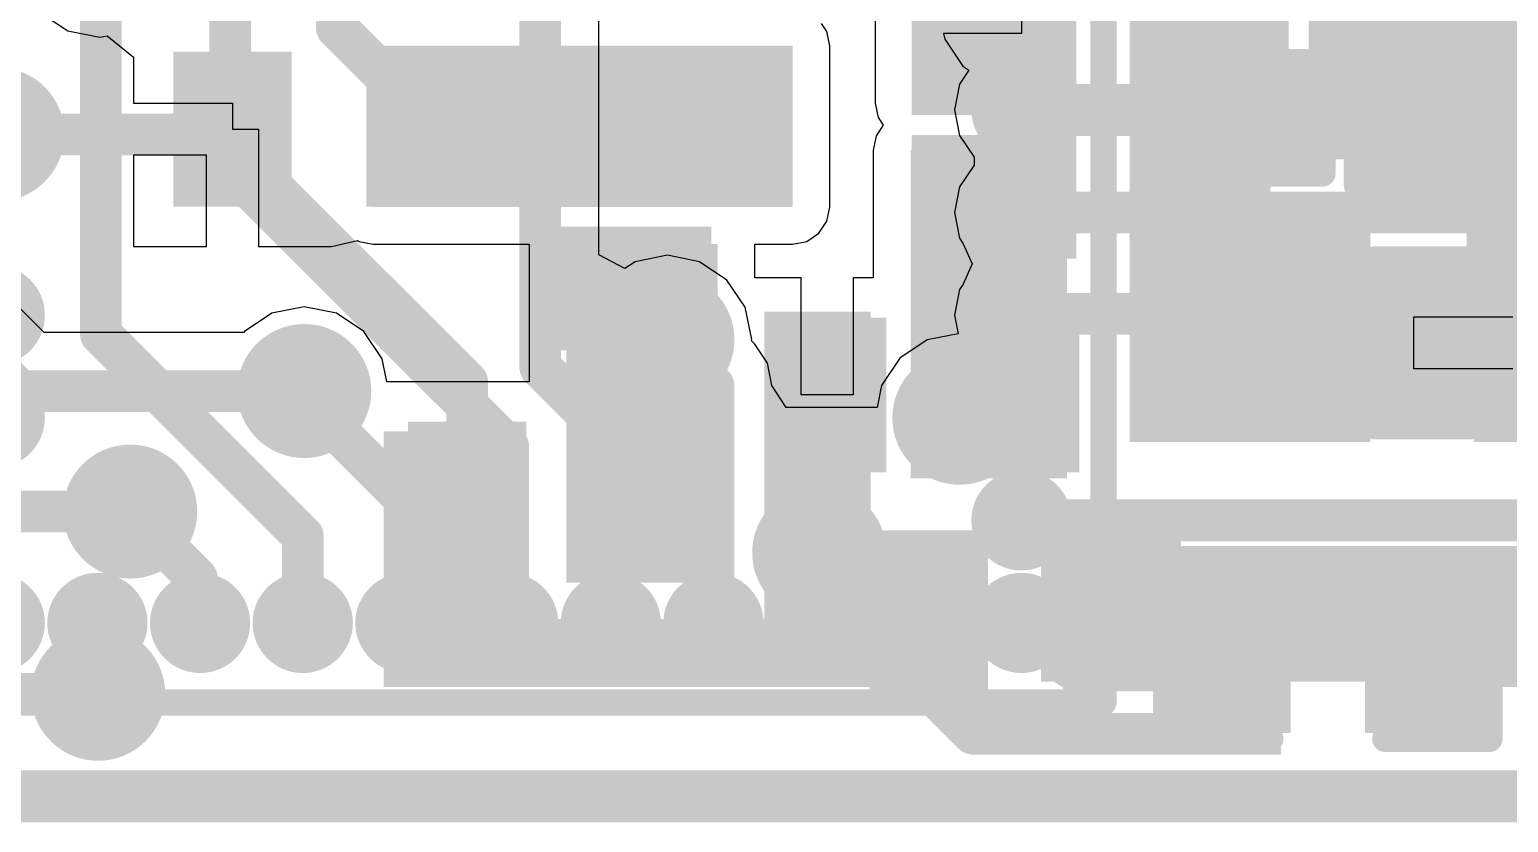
# Model space of a CAD drawing. Header units: millimetres. Extents: x -0.31 to 1.46, y -0.34 to 2.98.
# Drawn here: x 0.5537 to 0.8373, y -0.3396 to -0.1875 of the extents above; entities that cross this region are included whole.
import ezdxf

# ---------------------------------------------------------------- set-up
doc = ezdxf.new("R2010")
doc.units = ezdxf.units.MM
doc.header["$MEASUREMENT"] = 0
for name, color, linetype in [('BottomLayer', 5, 'Continuous'), ('BottomPaste', 16, 'Continuous'), ('BottomSolder', 6, 'Continuous'), ('Mechanical2', 216, 'Continuous'), ('TopLayer', 1, 'Continuous'), ('TopOverlay', 2, 'Continuous'), ('TopPaste', 8, 'Continuous'), ('TopSolder', 216, 'Continuous'), ('ViaHoleLayer', 16, 'Continuous')]:
    doc.layers.add(name, color=color, linetype=linetype)

# ---------------------------------------------------------------- blocks, each defined once
blk = doc.blocks.new('_____2____40_16')
at = {"layer": 'TopLayer'}
h = blk.add_hatch(color=1, dxfattribs=at)
edge = h.paths.add_edge_path()
edge.add_arc((0.10827, 0.03937), 0.00561, 0, 360)
h = blk.add_hatch(color=1, dxfattribs=at)
edge = h.paths.add_edge_path()
edge.add_arc((0.10827, 0.01969), 0.00561, 0, 360)
h = blk.add_hatch(color=1, dxfattribs=at)
edge = h.paths.add_edge_path()
edge.add_arc((0.10827, 0), 0.00561, 0, 360)
h = blk.add_hatch(color=1, dxfattribs=at)
edge = h.paths.add_edge_path()
edge.add_arc((0.10827, -0.01969), 0.00561, 0, 360)
h = blk.add_hatch(color=1, dxfattribs=at)
edge = h.paths.add_edge_path()
edge.add_arc((0.10827, -0.03937), 0.00561, 0, 360)
h = blk.add_hatch(color=1, dxfattribs=at)
edge = h.paths.add_edge_path()
edge.add_arc((0.10827, -0.05906), 0.00561, 0, 360)
h = blk.add_hatch(color=1, dxfattribs=at)
edge = h.paths.add_edge_path()
edge.add_arc((-0.0689, -0.07874), 0.00561, 0, 360)
h = blk.add_hatch(color=1, dxfattribs=at)
edge = h.paths.add_edge_path()
edge.add_arc((-0.04921, -0.07874), 0.00561, 0, 360)
h = blk.add_hatch(color=1, dxfattribs=at)
edge = h.paths.add_edge_path()
edge.add_arc((-0.02953, -0.07874), 0.00561, 0, 360)
h = blk.add_hatch(color=1, dxfattribs=at)
edge = h.paths.add_edge_path()
edge.add_arc((-0.00984, -0.07874), 0.00561, 0, 360)
h = blk.add_hatch(color=1, dxfattribs=at)
edge = h.paths.add_edge_path()
edge.add_arc((0.00984, -0.07874), 0.00561, 0, 360)
h = blk.add_hatch(color=1, dxfattribs=at)
edge = h.paths.add_edge_path()
edge.add_arc((0.02953, -0.07874), 0.00561, 0, 360)
h = blk.add_hatch(color=1, dxfattribs=at)
edge = h.paths.add_edge_path()
edge.add_arc((0.04921, -0.07874), 0.00561, 0, 360)
h = blk.add_hatch(color=1, dxfattribs=at)
edge = h.paths.add_edge_path()
edge.add_arc((0.0689, -0.07874), 0.00561, 0, 360)
h = blk.add_hatch(color=1, dxfattribs=at)
edge = h.paths.add_edge_path()
edge.add_arc((0.08858, -0.07874), 0.00561, 0, 360)
h = blk.add_hatch(color=1, dxfattribs=at)
edge = h.paths.add_edge_path()
edge.add_arc((0.10827, -0.07874), 0.00561, 0, 360)
at = {"layer": 'TopPaste'}
h = blk.add_hatch(color=8, dxfattribs=at)
edge = h.paths.add_edge_path()
edge.add_arc((0.10827, 0.03937), 0.00561, 0, 360)
h = blk.add_hatch(color=8, dxfattribs=at)
edge = h.paths.add_edge_path()
edge.add_arc((0.10827, 0.01969), 0.00561, 0, 360)
h = blk.add_hatch(color=8, dxfattribs=at)
edge = h.paths.add_edge_path()
edge.add_arc((0.10827, 0), 0.00561, 0, 360)
h = blk.add_hatch(color=8, dxfattribs=at)
edge = h.paths.add_edge_path()
edge.add_arc((0.10827, -0.01969), 0.00561, 0, 360)
h = blk.add_hatch(color=8, dxfattribs=at)
edge = h.paths.add_edge_path()
edge.add_arc((0.10827, -0.03937), 0.00561, 0, 360)
h = blk.add_hatch(color=8, dxfattribs=at)
edge = h.paths.add_edge_path()
edge.add_arc((0.10827, -0.05906), 0.00561, 0, 360)
h = blk.add_hatch(color=8, dxfattribs=at)
edge = h.paths.add_edge_path()
edge.add_arc((-0.0689, -0.07874), 0.00561, 0, 360)
h = blk.add_hatch(color=8, dxfattribs=at)
edge = h.paths.add_edge_path()
edge.add_arc((-0.04921, -0.07874), 0.00561, 0, 360)
h = blk.add_hatch(color=8, dxfattribs=at)
edge = h.paths.add_edge_path()
edge.add_arc((-0.02953, -0.07874), 0.00561, 0, 360)
h = blk.add_hatch(color=8, dxfattribs=at)
edge = h.paths.add_edge_path()
edge.add_arc((-0.00984, -0.07874), 0.00561, 0, 360)
h = blk.add_hatch(color=8, dxfattribs=at)
edge = h.paths.add_edge_path()
edge.add_arc((0.00984, -0.07874), 0.00561, 0, 360)
h = blk.add_hatch(color=8, dxfattribs=at)
edge = h.paths.add_edge_path()
edge.add_arc((0.02953, -0.07874), 0.00561, 0, 360)
h = blk.add_hatch(color=8, dxfattribs=at)
edge = h.paths.add_edge_path()
edge.add_arc((0.04921, -0.07874), 0.00561, 0, 360)
h = blk.add_hatch(color=8, dxfattribs=at)
edge = h.paths.add_edge_path()
edge.add_arc((0.0689, -0.07874), 0.00561, 0, 360)
h = blk.add_hatch(color=8, dxfattribs=at)
edge = h.paths.add_edge_path()
edge.add_arc((0.08858, -0.07874), 0.00561, 0, 360)
h = blk.add_hatch(color=8, dxfattribs=at)
edge = h.paths.add_edge_path()
edge.add_arc((0.10827, -0.07874), 0.00561, 0, 360)
at = {"layer": 'TopSolder'}
h = blk.add_hatch(color=216, dxfattribs=at)
edge = h.paths.add_edge_path()
edge.add_arc((0.10827, 0.03937), 0.00961, 0, 360)
h = blk.add_hatch(color=216, dxfattribs=at)
edge = h.paths.add_edge_path()
edge.add_arc((0.10827, 0.01969), 0.00961, 0, 360)
h = blk.add_hatch(color=216, dxfattribs=at)
edge = h.paths.add_edge_path()
edge.add_arc((0.10827, 0), 0.00961, 0, 360)
h = blk.add_hatch(color=216, dxfattribs=at)
edge = h.paths.add_edge_path()
edge.add_arc((-0.08858, -0.01969), 0.00961, 0, 360)
h = blk.add_hatch(color=216, dxfattribs=at)
edge = h.paths.add_edge_path()
edge.add_arc((0.10827, -0.01969), 0.00961, 0, 360)
h = blk.add_hatch(color=216, dxfattribs=at)
edge = h.paths.add_edge_path()
edge.add_arc((-0.08858, -0.03937), 0.00961, 0, 360)
h = blk.add_hatch(color=216, dxfattribs=at)
edge = h.paths.add_edge_path()
edge.add_arc((0.10827, -0.03937), 0.00961, 0, 360)
h = blk.add_hatch(color=216, dxfattribs=at)
edge = h.paths.add_edge_path()
edge.add_arc((0.10827, -0.05906), 0.00961, 0, 360)
h = blk.add_hatch(color=216, dxfattribs=at)
edge = h.paths.add_edge_path()
edge.add_arc((-0.08858, -0.07874), 0.00961, 0, 360)
h = blk.add_hatch(color=216, dxfattribs=at)
edge = h.paths.add_edge_path()
edge.add_arc((-0.0689, -0.07874), 0.00961, 0, 360)
h = blk.add_hatch(color=216, dxfattribs=at)
edge = h.paths.add_edge_path()
edge.add_arc((-0.04921, -0.07874), 0.00961, 0, 360)
h = blk.add_hatch(color=216, dxfattribs=at)
edge = h.paths.add_edge_path()
edge.add_arc((-0.02953, -0.07874), 0.00961, 0, 360)
h = blk.add_hatch(color=216, dxfattribs=at)
edge = h.paths.add_edge_path()
edge.add_arc((-0.00984, -0.07874), 0.00961, 0, 360)
h = blk.add_hatch(color=216, dxfattribs=at)
edge = h.paths.add_edge_path()
edge.add_arc((0.00984, -0.07874), 0.00961, 0, 360)
h = blk.add_hatch(color=216, dxfattribs=at)
edge = h.paths.add_edge_path()
edge.add_arc((0.02953, -0.07874), 0.00961, 0, 360)
h = blk.add_hatch(color=216, dxfattribs=at)
edge = h.paths.add_edge_path()
edge.add_arc((0.04921, -0.07874), 0.00961, 0, 360)
h = blk.add_hatch(color=216, dxfattribs=at)
edge = h.paths.add_edge_path()
edge.add_arc((0.0689, -0.07874), 0.00961, 0, 360)
h = blk.add_hatch(color=216, dxfattribs=at)
edge = h.paths.add_edge_path()
edge.add_arc((0.08858, -0.07874), 0.00961, 0, 360)
h = blk.add_hatch(color=216, dxfattribs=at)
edge = h.paths.add_edge_path()
edge.add_arc((0.10827, -0.07874), 0.00961, 0, 360)
at = {"layer": 'TopOverlay', "const_width": 0.005}
for points in [[(0.124, -0.094), (0.124, 0.107)], [(-0.136, -0.094), (0.124, -0.094)]]:
    blk.add_lwpolyline(points, dxfattribs=at)
at = {"layer": 'TopOverlay', "const_width": 0.0025}
blk.add_lwpolyline([(0.12275, -0.094, 1), (0.12525, -0.094, 1)], format="xyb", close=True, dxfattribs=at)
blk.add_lwpolyline([(0.12275, -0.094, 1), (0.12525, -0.094, 1)], format="xyb", close=True, dxfattribs=at)
blk = doc.blocks.new('IND_0402_B_26')
at = {"layer": 'BottomLayer'}
for points in [[(-0.02165, 0.01181), (-0.00591, 0.01181), (-0.00591, -0.01181), (-0.02165, -0.01181)], [(0.00591, 0.01181), (0.02165, 0.01181), (0.02165, -0.01181), (0.00591, -0.01181)]]:
    blk.add_hatch(color=5, dxfattribs=at).paths.add_polyline_path(points)
at = {"layer": 'BottomPaste'}
for points in [[(-0.02165, 0.01181), (-0.00591, 0.01181), (-0.00591, -0.01181), (-0.02165, -0.01181)], [(0.00591, 0.01181), (0.02165, 0.01181), (0.02165, -0.01181), (0.00591, -0.01181)]]:
    blk.add_hatch(color=16, dxfattribs=at).paths.add_polyline_path(points)
at = {"layer": 'BottomSolder'}
for points in [[(-0.02565, 0.01581), (-0.00191, 0.01581), (-0.00191, -0.01581), (-0.02565, -0.01581)], [(0.00191, 0.01581), (0.02565, 0.01581), (0.02565, -0.01581), (0.00191, -0.01581)]]:
    blk.add_hatch(color=6, dxfattribs=at).paths.add_polyline_path(points)
blk = doc.blocks.new('IND_0402_B_29')
at = {"layer": 'BottomLayer'}
for points in [[(-0.02165, 0.01181), (-0.00591, 0.01181), (-0.00591, -0.01181), (-0.02165, -0.01181)], [(0.00591, 0.01181), (0.02165, 0.01181), (0.02165, -0.01181), (0.00591, -0.01181)]]:
    blk.add_hatch(color=5, dxfattribs=at).paths.add_polyline_path(points)
at = {"layer": 'BottomPaste'}
for points in [[(-0.02165, 0.01181), (-0.00591, 0.01181), (-0.00591, -0.01181), (-0.02165, -0.01181)], [(0.00591, 0.01181), (0.02165, 0.01181), (0.02165, -0.01181), (0.00591, -0.01181)]]:
    blk.add_hatch(color=16, dxfattribs=at).paths.add_polyline_path(points)
at = {"layer": 'BottomSolder'}
for points in [[(-0.02565, 0.01581), (-0.00191, 0.01581), (-0.00191, -0.01581), (-0.02565, -0.01581)], [(0.00191, 0.01581), (0.02565, 0.01581), (0.02565, -0.01581), (0.00191, -0.01581)]]:
    blk.add_hatch(color=6, dxfattribs=at).paths.add_polyline_path(points)
blk = doc.blocks.new('IND_0402_B_30')
at = {"layer": 'BottomLayer'}
for points in [[(-0.02165, 0.01181), (-0.00591, 0.01181), (-0.00591, -0.01181), (-0.02165, -0.01181)], [(0.00591, 0.01181), (0.02165, 0.01181), (0.02165, -0.01181), (0.00591, -0.01181)]]:
    blk.add_hatch(color=5, dxfattribs=at).paths.add_polyline_path(points)
at = {"layer": 'BottomPaste'}
for points in [[(-0.02165, 0.01181), (-0.00591, 0.01181), (-0.00591, -0.01181), (-0.02165, -0.01181)], [(0.00591, 0.01181), (0.02165, 0.01181), (0.02165, -0.01181), (0.00591, -0.01181)]]:
    blk.add_hatch(color=16, dxfattribs=at).paths.add_polyline_path(points)
at = {"layer": 'BottomSolder'}
for points in [[(-0.02565, 0.01581), (-0.00191, 0.01581), (-0.00191, -0.01581), (-0.02565, -0.01581)], [(0.00191, 0.01581), (0.02565, 0.01581), (0.02565, -0.01581), (0.00191, -0.01581)]]:
    blk.add_hatch(color=6, dxfattribs=at).paths.add_polyline_path(points)
blk = doc.blocks.new('IND_0402_31')
at = {"layer": 'TopLayer'}
for points in [[(-0.02165, 0.01181), (-0.00591, 0.01181), (-0.00591, -0.01181), (-0.02165, -0.01181)], [(0.00591, 0.01181), (0.02165, 0.01181), (0.02165, -0.01181), (0.00591, -0.01181)]]:
    blk.add_hatch(color=1, dxfattribs=at).paths.add_polyline_path(points)
at = {"layer": 'TopPaste'}
for points in [[(-0.02165, 0.01181), (-0.00591, 0.01181), (-0.00591, -0.01181), (-0.02165, -0.01181)], [(0.00591, 0.01181), (0.02165, 0.01181), (0.02165, -0.01181), (0.00591, -0.01181)]]:
    blk.add_hatch(color=8, dxfattribs=at).paths.add_polyline_path(points)
at = {"layer": 'TopSolder'}
for points in [[(-0.02565, 0.01581), (-0.00191, 0.01581), (-0.00191, -0.01581), (-0.02565, -0.01581)], [(0.00191, 0.01581), (0.02565, 0.01581), (0.02565, -0.01581), (0.00191, -0.01581)]]:
    blk.add_hatch(color=216, dxfattribs=at).paths.add_polyline_path(points)
at = {"layer": 'TopOverlay', "const_width": 0.00787}
for points in [[(-0.028, 0.018), (-0.028, -0.018)], [(-0.028, 0.018), (-0.012, 0.018)], [(-0.012, 0.018), (0.028, 0.018)], [(0.028, 0.018), (0.028, -0.018)], [(-0.028, -0.018), (-0.012, -0.018)], [(-0.012, -0.018), (0.028, -0.018)]]:
    blk.add_lwpolyline(points, dxfattribs=at)
at = {"layer": 'TopOverlay', "const_width": 0.00394}
for points in [[(-0.02997, 0.018, 1), (-0.02603, 0.018, 1)], [(-0.02997, 0.018, 1), (-0.02603, 0.018, 1)], [(-0.01397, 0.018, 1), (-0.01003, 0.018, 1)], [(-0.01397, 0.018, 1), (-0.01003, 0.018, 1)], [(0.02603, 0.018, 1), (0.02997, 0.018, 1)], [(0.02603, 0.018, 1), (0.02997, 0.018, 1)], [(-0.02997, -0.018, 1), (-0.02603, -0.018, 1)], [(-0.02997, -0.018, 1), (-0.02603, -0.018, 1)], [(-0.01397, -0.018, 1), (-0.01003, -0.018, 1)], [(-0.01397, -0.018, 1), (-0.01003, -0.018, 1)], [(0.02603, -0.018, 1), (0.02997, -0.018, 1)], [(0.02603, -0.018, 1), (0.02997, -0.018, 1)]]:
    blk.add_lwpolyline(points, format="xyb", close=True, dxfattribs=at)
blk = doc.blocks.new('C___0402_B_42')
at = {"layer": 'BottomLayer'}
for points in [[(-0.0095, 0.0125), (-0.0095, -0.0125), (-0.0275, -0.0125), (-0.0275, 0.0125)], [(0.0275, 0.0125), (0.0275, -0.0125), (0.0095, -0.0125), (0.0095, 0.0125)]]:
    blk.add_hatch(color=5, dxfattribs=at).paths.add_polyline_path(points)
at = {"layer": 'BottomPaste'}
for points in [[(-0.0095, 0.0125), (-0.0095, -0.0125), (-0.0275, -0.0125), (-0.0275, 0.0125)], [(0.0275, 0.0125), (0.0275, -0.0125), (0.0095, -0.0125), (0.0095, 0.0125)]]:
    blk.add_hatch(color=16, dxfattribs=at).paths.add_polyline_path(points)
at = {"layer": 'BottomSolder'}
for points in [[(-0.00714, 0.01486), (-0.00714, -0.01486), (-0.02986, -0.01486), (-0.02986, 0.01486)], [(0.02986, 0.01486), (0.02986, -0.01486), (0.00714, -0.01486), (0.00714, 0.01486)]]:
    blk.add_hatch(color=6, dxfattribs=at).paths.add_polyline_path(points)
blk = doc.blocks.new('C___0402_B_43')
at = {"layer": 'BottomLayer'}
for points in [[(-0.0095, 0.0125), (-0.0095, -0.0125), (-0.0275, -0.0125), (-0.0275, 0.0125)], [(0.0275, 0.0125), (0.0275, -0.0125), (0.0095, -0.0125), (0.0095, 0.0125)]]:
    blk.add_hatch(color=5, dxfattribs=at).paths.add_polyline_path(points)
at = {"layer": 'BottomPaste'}
for points in [[(-0.0095, 0.0125), (-0.0095, -0.0125), (-0.0275, -0.0125), (-0.0275, 0.0125)], [(0.0275, 0.0125), (0.0275, -0.0125), (0.0095, -0.0125), (0.0095, 0.0125)]]:
    blk.add_hatch(color=16, dxfattribs=at).paths.add_polyline_path(points)
at = {"layer": 'BottomSolder'}
for points in [[(-0.00714, 0.01486), (-0.00714, -0.01486), (-0.02986, -0.01486), (-0.02986, 0.01486)], [(0.02986, 0.01486), (0.02986, -0.01486), (0.00714, -0.01486), (0.00714, 0.01486)]]:
    blk.add_hatch(color=6, dxfattribs=at).paths.add_polyline_path(points)
blk = doc.blocks.new('C___0402_B_48')
at = {"layer": 'BottomLayer'}
for points in [[(-0.0095, 0.0125), (-0.0095, -0.0125), (-0.0275, -0.0125), (-0.0275, 0.0125)], [(0.0275, 0.0125), (0.0275, -0.0125), (0.0095, -0.0125), (0.0095, 0.0125)]]:
    blk.add_hatch(color=5, dxfattribs=at).paths.add_polyline_path(points)
at = {"layer": 'BottomPaste'}
for points in [[(-0.0095, 0.0125), (-0.0095, -0.0125), (-0.0275, -0.0125), (-0.0275, 0.0125)], [(0.0275, 0.0125), (0.0275, -0.0125), (0.0095, -0.0125), (0.0095, 0.0125)]]:
    blk.add_hatch(color=16, dxfattribs=at).paths.add_polyline_path(points)
at = {"layer": 'BottomSolder'}
for points in [[(-0.00714, 0.01486), (-0.00714, -0.01486), (-0.02986, -0.01486), (-0.02986, 0.01486)], [(0.02986, 0.01486), (0.02986, -0.01486), (0.00714, -0.01486), (0.00714, 0.01486)]]:
    blk.add_hatch(color=6, dxfattribs=at).paths.add_polyline_path(points)
blk = doc.blocks.new('C___0402_B_53')
at = {"layer": 'BottomLayer'}
for points in [[(-0.0095, 0.0125), (-0.0095, -0.0125), (-0.0275, -0.0125), (-0.0275, 0.0125)], [(0.0275, 0.0125), (0.0275, -0.0125), (0.0095, -0.0125), (0.0095, 0.0125)]]:
    blk.add_hatch(color=5, dxfattribs=at).paths.add_polyline_path(points)
at = {"layer": 'BottomPaste'}
for points in [[(-0.0095, 0.0125), (-0.0095, -0.0125), (-0.0275, -0.0125), (-0.0275, 0.0125)], [(0.0275, 0.0125), (0.0275, -0.0125), (0.0095, -0.0125), (0.0095, 0.0125)]]:
    blk.add_hatch(color=16, dxfattribs=at).paths.add_polyline_path(points)
at = {"layer": 'BottomSolder'}
for points in [[(-0.00714, 0.01486), (-0.00714, -0.01486), (-0.02986, -0.01486), (-0.02986, 0.01486)], [(0.02986, 0.01486), (0.02986, -0.01486), (0.00714, -0.01486), (0.00714, 0.01486)]]:
    blk.add_hatch(color=6, dxfattribs=at).paths.add_polyline_path(points)
blk = doc.blocks.new('C___0603_B_56')
at = {"layer": 'BottomLayer'}
for points in [[(-0.045, -0.0175), (-0.045, 0.0175), (-0.015, 0.0175), (-0.015, -0.0175)], [(0.015, -0.0175), (0.015, 0.0175), (0.045, 0.0175), (0.045, -0.0175)]]:
    blk.add_hatch(color=5, dxfattribs=at).paths.add_polyline_path(points)
at = {"layer": 'BottomPaste'}
for points in [[(-0.045, -0.0175), (-0.045, 0.0175), (-0.015, 0.0175), (-0.015, -0.0175)], [(0.015, -0.0175), (0.015, 0.0175), (0.045, 0.0175), (0.045, -0.0175)]]:
    blk.add_hatch(color=16, dxfattribs=at).paths.add_polyline_path(points)
at = {"layer": 'BottomSolder'}
for points in [[(-0.04736, -0.01986), (-0.04736, 0.01986), (-0.01264, 0.01986), (-0.01264, -0.01986)], [(0.01264, -0.01986), (0.01264, 0.01986), (0.04736, 0.01986), (0.04736, -0.01986)]]:
    blk.add_hatch(color=6, dxfattribs=at).paths.add_polyline_path(points)
blk = doc.blocks.new('C___0402_57')
at = {"layer": 'TopLayer'}
for points in [[(-0.0275, -0.0125), (-0.0275, 0.0125), (-0.0095, 0.0125), (-0.0095, -0.0125)], [(0.0095, -0.0125), (0.0095, 0.0125), (0.0275, 0.0125), (0.0275, -0.0125)]]:
    blk.add_hatch(color=1, dxfattribs=at).paths.add_polyline_path(points)
at = {"layer": 'TopPaste'}
for points in [[(-0.0275, -0.0125), (-0.0275, 0.0125), (-0.0095, 0.0125), (-0.0095, -0.0125)], [(0.0095, -0.0125), (0.0095, 0.0125), (0.0275, 0.0125), (0.0275, -0.0125)]]:
    blk.add_hatch(color=8, dxfattribs=at).paths.add_polyline_path(points)
at = {"layer": 'TopSolder'}
for points in [[(-0.02986, -0.01486), (-0.02986, 0.01486), (-0.00714, 0.01486), (-0.00714, -0.01486)], [(0.00714, -0.01486), (0.00714, 0.01486), (0.02986, 0.01486), (0.02986, -0.01486)]]:
    blk.add_hatch(color=216, dxfattribs=at).paths.add_polyline_path(points)
at = {"layer": 'TopOverlay', "const_width": 0.005}
for points in [[(-0.011, 0.016), (-0.031, 0.016)], [(-0.031, 0.016), (-0.031, -0.016)], [(0.031, 0.016), (0.011, 0.016)], [(0.031, 0.016), (0.031, -0.016)], [(-0.011, -0.016), (-0.031, -0.016)], [(0.031, -0.016), (0.011, -0.016)]]:
    blk.add_lwpolyline(points, dxfattribs=at)
at = {"layer": 'TopOverlay', "const_width": 0.0025}
for points in [[(-0.03225, 0.016, 1), (-0.02975, 0.016, 1)], [(-0.03225, 0.016, 1), (-0.02975, 0.016, 1)], [(-0.01225, 0.016, 1), (-0.00975, 0.016, 1)], [(0.00975, 0.016, 1), (0.01225, 0.016, 1)], [(0.02975, 0.016, 1), (0.03225, 0.016, 1)], [(0.02975, 0.016, 1), (0.03225, 0.016, 1)], [(-0.03225, -0.016, 1), (-0.02975, -0.016, 1)], [(-0.03225, -0.016, 1), (-0.02975, -0.016, 1)], [(-0.01225, -0.016, 1), (-0.00975, -0.016, 1)], [(0.00975, -0.016, 1), (0.01225, -0.016, 1)], [(0.02975, -0.016, 1), (0.03225, -0.016, 1)], [(0.02975, -0.016, 1), (0.03225, -0.016, 1)]]:
    blk.add_lwpolyline(points, format="xyb", close=True, dxfattribs=at)
blk = doc.blocks.new('C___0402_58')
at = {"layer": 'TopLayer'}
for points in [[(-0.0275, -0.0125), (-0.0275, 0.0125), (-0.0095, 0.0125), (-0.0095, -0.0125)], [(0.0095, -0.0125), (0.0095, 0.0125), (0.0275, 0.0125), (0.0275, -0.0125)]]:
    blk.add_hatch(color=1, dxfattribs=at).paths.add_polyline_path(points)
at = {"layer": 'TopPaste'}
for points in [[(-0.0275, -0.0125), (-0.0275, 0.0125), (-0.0095, 0.0125), (-0.0095, -0.0125)], [(0.0095, -0.0125), (0.0095, 0.0125), (0.0275, 0.0125), (0.0275, -0.0125)]]:
    blk.add_hatch(color=8, dxfattribs=at).paths.add_polyline_path(points)
at = {"layer": 'TopSolder'}
for points in [[(-0.02986, -0.01486), (-0.02986, 0.01486), (-0.00714, 0.01486), (-0.00714, -0.01486)], [(0.00714, -0.01486), (0.00714, 0.01486), (0.02986, 0.01486), (0.02986, -0.01486)]]:
    blk.add_hatch(color=216, dxfattribs=at).paths.add_polyline_path(points)
at = {"layer": 'TopOverlay', "const_width": 0.005}
for points in [[(-0.031, 0.016), (-0.011, 0.016)], [(-0.031, -0.016), (-0.031, 0.016)], [(0.011, 0.016), (0.031, 0.016)], [(0.031, -0.016), (0.031, 0.016)], [(-0.031, -0.016), (-0.011, -0.016)], [(0.011, -0.016), (0.031, -0.016)]]:
    blk.add_lwpolyline(points, dxfattribs=at)
at = {"layer": 'TopOverlay', "const_width": 0.0025}
for points in [[(-0.03225, 0.016, 1), (-0.02975, 0.016, 1)], [(-0.03225, 0.016, 1), (-0.02975, 0.016, 1)], [(-0.01225, 0.016, 1), (-0.00975, 0.016, 1)], [(0.00975, 0.016, 1), (0.01225, 0.016, 1)], [(0.02975, 0.016, 1), (0.03225, 0.016, 1)], [(0.02975, 0.016, 1), (0.03225, 0.016, 1)], [(-0.03225, -0.016, 1), (-0.02975, -0.016, 1)], [(-0.03225, -0.016, 1), (-0.02975, -0.016, 1)], [(-0.01225, -0.016, 1), (-0.00975, -0.016, 1)], [(0.00975, -0.016, 1), (0.01225, -0.016, 1)], [(0.02975, -0.016, 1), (0.03225, -0.016, 1)], [(0.02975, -0.016, 1), (0.03225, -0.016, 1)]]:
    blk.add_lwpolyline(points, format="xyb", close=True, dxfattribs=at)
blk = doc.blocks.new('C___0402_59')
at = {"layer": 'TopLayer'}
for points in [[(-0.0275, -0.0125), (-0.0275, 0.0125), (-0.0095, 0.0125), (-0.0095, -0.0125)], [(0.0095, -0.0125), (0.0095, 0.0125), (0.0275, 0.0125), (0.0275, -0.0125)]]:
    blk.add_hatch(color=1, dxfattribs=at).paths.add_polyline_path(points)
at = {"layer": 'TopPaste'}
for points in [[(-0.0275, -0.0125), (-0.0275, 0.0125), (-0.0095, 0.0125), (-0.0095, -0.0125)], [(0.0095, -0.0125), (0.0095, 0.0125), (0.0275, 0.0125), (0.0275, -0.0125)]]:
    blk.add_hatch(color=8, dxfattribs=at).paths.add_polyline_path(points)
at = {"layer": 'TopSolder'}
for points in [[(-0.02986, -0.01486), (-0.02986, 0.01486), (-0.00714, 0.01486), (-0.00714, -0.01486)], [(0.00714, -0.01486), (0.00714, 0.01486), (0.02986, 0.01486), (0.02986, -0.01486)]]:
    blk.add_hatch(color=216, dxfattribs=at).paths.add_polyline_path(points)
at = {"layer": 'TopOverlay', "const_width": 0.005}
for points in [[(-0.011, 0.016), (-0.031, 0.016)], [(-0.031, -0.016), (-0.031, 0.016)], [(0.031, 0.016), (0.011, 0.016)], [(0.031, -0.016), (0.031, 0.016)], [(-0.011, -0.016), (-0.031, -0.016)], [(0.031, -0.016), (0.011, -0.016)]]:
    blk.add_lwpolyline(points, dxfattribs=at)
at = {"layer": 'TopOverlay', "const_width": 0.0025}
for points in [[(-0.03225, 0.016, 1), (-0.02975, 0.016, 1)], [(-0.03225, 0.016, 1), (-0.02975, 0.016, 1)], [(-0.01225, 0.016, 1), (-0.00975, 0.016, 1)], [(0.00975, 0.016, 1), (0.01225, 0.016, 1)], [(0.02975, 0.016, 1), (0.03225, 0.016, 1)], [(0.02975, 0.016, 1), (0.03225, 0.016, 1)], [(-0.03225, -0.016, 1), (-0.02975, -0.016, 1)], [(-0.03225, -0.016, 1), (-0.02975, -0.016, 1)], [(-0.01225, -0.016, 1), (-0.00975, -0.016, 1)], [(0.00975, -0.016, 1), (0.01225, -0.016, 1)], [(0.02975, -0.016, 1), (0.03225, -0.016, 1)], [(0.02975, -0.016, 1), (0.03225, -0.016, 1)]]:
    blk.add_lwpolyline(points, format="xyb", close=True, dxfattribs=at)

msp = doc.modelspace()

# ---------------------------------------------------------------- hatches: boundary and pattern name
at = {"layer": 'BottomLayer'}
for points in [[(0.723, -0.20163), (0.75262, -0.20163), (0.75262, -0.14663), (0.723, -0.14663)], [(0.80162, -0.21063), (1.254, -0.21063), (1.254, -0.159), (0.80162, -0.159)], [(0.76462, -0.26663), (0.79162, -0.26663), (0.79162, -0.18263), (0.76462, -0.18263)], [(0.7, -0.19063), (0.61962, -0.19063), (0.61962, -0.22157), (0.7, -0.22157)], [(0.72262, -0.27363), (0.75262, -0.27363), (0.75262, -0.21063), (0.72262, -0.21063)], [(0.76462, -0.26663), (0.81075, -0.26663), (0.81075, -0.22263), (0.76462, -0.22263)], [(0.83062, -0.26663), (0.89362, -0.26663), (0.89362, -0.223), (0.83062, -0.223)], [(0.65662, -0.29363), (0.68562, -0.29363), (0.68562, -0.22863), (0.65662, -0.22863)], [(0.69462, -0.31363), (0.715, -0.31363), (0.715, -0.24163), (0.69462, -0.24163)], [(0.62162, -0.30963), (0.64662, -0.30963), (0.64662, -0.26463), (0.62162, -0.26463)], [(0.70362, -0.31363), (0.73562, -0.31363), (0.73562, -0.28363), (0.70362, -0.28363)], [(0.74762, -0.31263), (0.98712, -0.31263), (0.98712, -0.28663), (0.74762, -0.28663)], [(0.62162, -0.31363), (0.70362, -0.31363), (0.70362, -0.30063), (0.62162, -0.30063)]]:
    msp.add_hatch(color=5, dxfattribs=at).paths.add_polyline_path(points)
h = msp.add_hatch(color=5, dxfattribs=at)
edge = h.paths.add_edge_path()
edge.add_arc((0.54753, -0.20763), 0.00886, 0, 360)
h = msp.add_hatch(color=5, dxfattribs=at)
edge = h.paths.add_edge_path()
edge.add_arc((0.77762, -0.24383), 0.00886, 0, 360)
h = msp.add_hatch(color=5, dxfattribs=at)
edge = h.paths.add_edge_path()
edge.add_arc((0.676, -0.247), 0.00886, 0, 360)
h = msp.add_hatch(color=5, dxfattribs=at)
edge = h.paths.add_edge_path()
edge.add_arc((0.60637, -0.25687), 0.00886, 0, 360)
h = msp.add_hatch(color=5, dxfattribs=at)
edge = h.paths.add_edge_path()
edge.add_arc((0.73199, -0.262), 0.00886, 0, 360)
h = msp.add_hatch(color=5, dxfattribs=at)
edge = h.paths.add_edge_path()
edge.add_arc((0.573, -0.28), 0.00886, 0, 360)
h = msp.add_hatch(color=5, dxfattribs=at)
edge = h.paths.add_edge_path()
edge.add_arc((0.70512, -0.28788), 0.00886, 0, 360)
h = msp.add_hatch(color=5, dxfattribs=at)
edge = h.paths.add_edge_path()
edge.add_arc((0.75788, -0.30237), 0.00886, 0, 360)
h = msp.add_hatch(color=5, dxfattribs=at)
edge = h.paths.add_edge_path()
edge.add_arc((0.56686, -0.31496), 0.00886, 0, 360)
at = {"layer": 'BottomSolder'}
h = msp.add_hatch(color=6, dxfattribs=at)
edge = h.paths.add_edge_path()
edge.add_arc((0.54753, -0.20763), 0.01286, 0, 360)
h = msp.add_hatch(color=6, dxfattribs=at)
edge = h.paths.add_edge_path()
edge.add_arc((0.77762, -0.24383), 0.01286, 0, 360)
h = msp.add_hatch(color=6, dxfattribs=at)
edge = h.paths.add_edge_path()
edge.add_arc((0.676, -0.247), 0.01286, 0, 360)
h = msp.add_hatch(color=6, dxfattribs=at)
edge = h.paths.add_edge_path()
edge.add_arc((0.60637, -0.25687), 0.01286, 0, 360)
h = msp.add_hatch(color=6, dxfattribs=at)
edge = h.paths.add_edge_path()
edge.add_arc((0.73199, -0.262), 0.01286, 0, 360)
h = msp.add_hatch(color=6, dxfattribs=at)
edge = h.paths.add_edge_path()
edge.add_arc((0.573, -0.28), 0.01286, 0, 360)
h = msp.add_hatch(color=6, dxfattribs=at)
edge = h.paths.add_edge_path()
edge.add_arc((0.70512, -0.28788), 0.01286, 0, 360)
h = msp.add_hatch(color=6, dxfattribs=at)
edge = h.paths.add_edge_path()
edge.add_arc((0.75788, -0.30237), 0.01286, 0, 360)
h = msp.add_hatch(color=6, dxfattribs=at)
edge = h.paths.add_edge_path()
edge.add_arc((0.56686, -0.31496), 0.01286, 0, 360)
at = {"layer": 'TopLayer'}
h = msp.add_hatch(color=1, dxfattribs=at)
edge = h.paths.add_edge_path()
edge.add_arc((0.54753, -0.20763), 0.00886, 0, 360)
h = msp.add_hatch(color=1, dxfattribs=at)
edge = h.paths.add_edge_path()
edge.add_arc((0.77762, -0.24383), 0.00886, 0, 360)
for points in [[(0.76962, -0.26163), (0.79162, -0.26163), (0.79162, -0.23363), (0.76962, -0.23363)], [(0.77427, -0.32663), (0.79362, -0.32663), (0.79362, -0.29463), (0.77427, -0.29463)], [(0.74189, -0.306), (0.76389, -0.306), (0.76389, -0.29637), (0.74189, -0.29637)]]:
    msp.add_hatch(color=1, dxfattribs=at).paths.add_polyline_path(points)
h = msp.add_hatch(color=1, dxfattribs=at)
edge = h.paths.add_edge_path()
edge.add_arc((0.676, -0.247), 0.00886, 0, 360)
h = msp.add_hatch(color=1, dxfattribs=at)
edge = h.paths.add_edge_path()
edge.add_arc((0.60637, -0.25687), 0.00886, 0, 360)
h = msp.add_hatch(color=1, dxfattribs=at)
edge = h.paths.add_edge_path()
edge.add_arc((0.73199, -0.262), 0.00886, 0, 360)
h = msp.add_hatch(color=1, dxfattribs=at)
edge = h.paths.add_edge_path()
edge.add_arc((0.573, -0.28), 0.00886, 0, 360)
h = msp.add_hatch(color=1, dxfattribs=at)
edge = h.paths.add_edge_path()
edge.add_arc((0.70512, -0.28788), 0.00886, 0, 360)
h = msp.add_hatch(color=1, dxfattribs=at)
edge = h.paths.add_edge_path()
edge.add_arc((0.75788, -0.30237), 0.00886, 0, 360)
h = msp.add_hatch(color=1, dxfattribs=at)
edge = h.paths.add_edge_path()
edge.add_arc((0.56686, -0.31496), 0.00886, 0, 360)
at = {"layer": 'TopSolder'}
h = msp.add_hatch(color=216, dxfattribs=at)
edge = h.paths.add_edge_path()
edge.add_arc((0.54753, -0.20763), 0.01286, 0, 360)
h = msp.add_hatch(color=216, dxfattribs=at)
edge = h.paths.add_edge_path()
edge.add_arc((0.77762, -0.24383), 0.01286, 0, 360)
h = msp.add_hatch(color=216, dxfattribs=at)
edge = h.paths.add_edge_path()
edge.add_arc((0.676, -0.247), 0.01286, 0, 360)
h = msp.add_hatch(color=216, dxfattribs=at)
edge = h.paths.add_edge_path()
edge.add_arc((0.60637, -0.25687), 0.01286, 0, 360)
h = msp.add_hatch(color=216, dxfattribs=at)
edge = h.paths.add_edge_path()
edge.add_arc((0.73199, -0.262), 0.01286, 0, 360)
h = msp.add_hatch(color=216, dxfattribs=at)
edge = h.paths.add_edge_path()
edge.add_arc((0.573, -0.28), 0.01286, 0, 360)
h = msp.add_hatch(color=216, dxfattribs=at)
edge = h.paths.add_edge_path()
edge.add_arc((0.70512, -0.28788), 0.01286, 0, 360)
h = msp.add_hatch(color=216, dxfattribs=at)
edge = h.paths.add_edge_path()
edge.add_arc((0.75788, -0.30237), 0.01286, 0, 360)
h = msp.add_hatch(color=216, dxfattribs=at)
edge = h.paths.add_edge_path()
edge.add_arc((0.56686, -0.31496), 0.01286, 0, 360)
at = {"layer": 'ViaHoleLayer'}
h = msp.add_hatch(color=16, dxfattribs=at)
edge = h.paths.add_edge_path()
edge.add_arc((0.77762, -0.24383), 0.00591, 0, 360)
h = msp.add_hatch(color=16, dxfattribs=at)
edge = h.paths.add_edge_path()
edge.add_arc((0.676, -0.247), 0.00591, 0, 360)
h = msp.add_hatch(color=16, dxfattribs=at)
edge = h.paths.add_edge_path()
edge.add_arc((0.60637, -0.25687), 0.00591, 0, 360)
h = msp.add_hatch(color=16, dxfattribs=at)
edge = h.paths.add_edge_path()
edge.add_arc((0.73199, -0.262), 0.00591, 0, 360)
h = msp.add_hatch(color=16, dxfattribs=at)
edge = h.paths.add_edge_path()
edge.add_arc((0.573, -0.28), 0.00591, 0, 360)
h = msp.add_hatch(color=16, dxfattribs=at)
edge = h.paths.add_edge_path()
edge.add_arc((0.70512, -0.28788), 0.00591, 0, 360)
h = msp.add_hatch(color=16, dxfattribs=at)
edge = h.paths.add_edge_path()
edge.add_arc((0.75788, -0.30237), 0.00591, 0, 360)
h = msp.add_hatch(color=16, dxfattribs=at)
edge = h.paths.add_edge_path()
edge.add_arc((0.56686, -0.31496), 0.00591, 0, 360)

# ---------------------------------------------------------------- linework, layer by layer
at = {"layer": 'BottomLayer'}
for p, q in [((0.71586, -0.14663), (0.71586, -0.20163)), ((0.55577, -0.18427), (0.56102, -0.18777)), ((0.70659, -0.1879), (0.70555, -0.18634)), ((0.56102, -0.18777), (0.56721, -0.189)), ((0.56721, -0.189), (0.56862, -0.18872)), ((0.56862, -0.18872), (0.57362, -0.19283)), ((0.70714, -0.19063), (0.70659, -0.1879)), ((0.70714, -0.22157), (0.70714, -0.19063)), ((0.57362, -0.19283), (0.57362, -0.20163)), ((0.57362, -0.20163), (0.59262, -0.20163)), ((0.59262, -0.20163), (0.59262, -0.20663)), ((0.71586, -0.20163), (0.71641, -0.20436)), ((0.59262, -0.20663), (0.59762, -0.20663)), ((0.59762, -0.20663), (0.59762, -0.22913)), ((0.7174, -0.20584), (0.71602, -0.2079)), ((0.71641, -0.20436), (0.7174, -0.20584)), ((0.71602, -0.2079), (0.71548, -0.21063)), ((0.58762, -0.21163), (0.57362, -0.21163)), ((0.57362, -0.21163), (0.57362, -0.22913)), ((0.58762, -0.22913), (0.58762, -0.21163)), ((0.71548, -0.21063), (0.71548, -0.23513)), ((0.70659, -0.2243), (0.70714, -0.22157)), ((0.70273, -0.22816), (0.70505, -0.22661)), ((0.70505, -0.22661), (0.70659, -0.2243)), ((0.55651, -0.24566), (0.53857, -0.22771)), ((0.57362, -0.22913), (0.58762, -0.22913)), ((0.59762, -0.22913), (0.61162, -0.22913)), ((0.61162, -0.22913), (0.61662, -0.22798)), ((0.61162, -0.22913), (0.61162, -0.22913)), ((0.61662, -0.22798), (0.61689, -0.22816)), ((0.61689, -0.22816), (0.61962, -0.2287)), ((0.61962, -0.2287), (0.64948, -0.2287)), ((0.64948, -0.2287), (0.64948, -0.25513)), ((0.69275, -0.23513), (0.69275, -0.2287)), ((0.69275, -0.2287), (0.7, -0.2287)), ((0.7, -0.2287), (0.70273, -0.22816)), ((0.70162, -0.23513), (0.69275, -0.23513)), ((0.70162, -0.25763), (0.70162, -0.23513)), ((0.71548, -0.23513), (0.71162, -0.23513)), ((0.71162, -0.23513), (0.71162, -0.25763)), ((0.60637, -0.2407), (0.60018, -0.24193)), ((0.61256, -0.24193), (0.60637, -0.2407)), ((0.60018, -0.24193), (0.59494, -0.24544)), ((0.61781, -0.24544), (0.61256, -0.24193)), ((0.59479, -0.24566), (0.55651, -0.24566)), ((0.59494, -0.24544), (0.59479, -0.24566)), ((0.62131, -0.25069), (0.61781, -0.24544)), ((0.62219, -0.25513), (0.62131, -0.25069)), ((0.64948, -0.25513), (0.62219, -0.25513)), ((0.71162, -0.25763), (0.70162, -0.25763))]:
    msp.add_line(p, q, dxfattribs=at)
at = {"layer": 'BottomLayer', "const_width": 0.008}
for points in [[(0.61262, -0.18718), (0.61262, -0.138)], [(0.61262, -0.18718), (0.62356, -0.19813)], [(0.81083, -0.19663), (0.81471, -0.19275)], [(0.62356, -0.19813), (0.62462, -0.19813)], [(0.62462, -0.19813), (0.62962, -0.20313)], [(0.62962, -0.20663), (0.62962, -0.20313)], [(0.54653, -0.20763), (0.59162, -0.20763)], [(0.59162, -0.20763), (0.59262, -0.20663)], [(0.59262, -0.21013), (0.59262, -0.20663)], [(0.59262, -0.21013), (0.63762, -0.25513)], [(0.52735, -0.23236), (0.55186, -0.25687)], [(0.67462, -0.25238), (0.677, -0.25)], [(0.67462, -0.27763), (0.67462, -0.25238)], [(0.63762, -0.27763), (0.63762, -0.25513)], [(0.55186, -0.25687), (0.60637, -0.25687)], [(0.70662, -0.29263), (0.70662, -0.25763)], [(0.53999, -0.28), (0.573, -0.28)], [(0.70662, -0.30263), (0.71362, -0.30963)], [(0.71362, -0.30963), (0.72612, -0.30963)], [(0.53895, -0.31496), (0.56686, -0.31496)]]:
    msp.add_lwpolyline(points, dxfattribs=at)
at = {"layer": 'BottomLayer', "const_width": 0.004}
for points in [[(0.61062, -0.18718, 1), (0.61462, -0.18718, 1)], [(0.61062, -0.18718, 1), (0.61462, -0.18718, 1)], [(0.81271, -0.19275, 1), (0.81671, -0.19275, 1)], [(0.80883, -0.19663, 1), (0.81283, -0.19663, 1)], [(0.62156, -0.19813, 1), (0.62556, -0.19813, 1)], [(0.62156, -0.19813, 1), (0.62556, -0.19813, 1)], [(0.62262, -0.19813, 1), (0.62662, -0.19813, 1)], [(0.62262, -0.19813, 1), (0.62662, -0.19813, 1)], [(0.62762, -0.20313, 1), (0.63162, -0.20313, 1)], [(0.62762, -0.20313, 1), (0.63162, -0.20313, 1)], [(0.58962, -0.20763, 1), (0.59362, -0.20763, 1)], [(0.58962, -0.20763, 1), (0.59362, -0.20763, 1)], [(0.59062, -0.20663, 1), (0.59462, -0.20663, 1)], [(0.59062, -0.20663, 1), (0.59462, -0.20663, 1)], [(0.62762, -0.20663, 1), (0.63162, -0.20663, 1)], [(0.59062, -0.21013, 1), (0.59462, -0.21013, 1)], [(0.59062, -0.21013, 1), (0.59462, -0.21013, 1)], [(0.675, -0.25, 1), (0.679, -0.25, 1)], [(0.67262, -0.25238, 1), (0.67662, -0.25238, 1)], [(0.67262, -0.25238, 1), (0.67662, -0.25238, 1)], [(0.63562, -0.25513, 1), (0.63962, -0.25513, 1)], [(0.63562, -0.25513, 1), (0.63962, -0.25513, 1)], [(0.54986, -0.25687, 1), (0.55386, -0.25687, 1)], [(0.54986, -0.25687, 1), (0.55386, -0.25687, 1)], [(0.60437, -0.25687, 1), (0.60837, -0.25687, 1)], [(0.70462, -0.25763, 1), (0.70862, -0.25763, 1)], [(0.63562, -0.27763, 1), (0.63962, -0.27763, 1)], [(0.67262, -0.27763, 1), (0.67662, -0.27763, 1)], [(0.571, -0.28, 1), (0.575, -0.28, 1)], [(0.70462, -0.29263, 1), (0.70862, -0.29263, 1)], [(0.70462, -0.30263, 1), (0.70862, -0.30263, 1)], [(0.71162, -0.30963, 1), (0.71562, -0.30963, 1)], [(0.71162, -0.30963, 1), (0.71562, -0.30963, 1)], [(0.72412, -0.30963, 1), (0.72812, -0.30963, 1)], [(0.56486, -0.31496, 1), (0.56886, -0.31496, 1)]]:
    msp.add_lwpolyline(points, format="xyb", close=True, dxfattribs=at)
at = {"layer": 'Mechanical2', "const_width": 0.01}
msp.add_lwpolyline([(-0.19685, -0.33465), (1.45669, -0.33465)], dxfattribs=at)
at = {"layer": 'TopLayer'}
for p, q in [((0.66283, -0.23071), (0.66283, -0.18321)), ((0.74389, -0.18326), (0.74389, -0.18826)), ((0.74389, -0.18826), (0.72896, -0.18826)), ((0.72896, -0.18826), (0.72918, -0.18935)), ((0.72918, -0.18935), (0.73263, -0.19451)), ((0.73382, -0.19531), (0.73201, -0.19802)), ((0.73263, -0.19451), (0.73382, -0.19531)), ((0.73201, -0.19802), (0.73103, -0.20294)), ((0.73103, -0.20294), (0.73201, -0.20786)), ((0.73201, -0.20786), (0.73479, -0.21203)), ((0.73479, -0.21203), (0.73479, -0.21354)), ((0.73479, -0.21354), (0.73201, -0.21771)), ((0.73201, -0.21771), (0.73103, -0.22263)), ((0.73103, -0.22263), (0.73201, -0.22755)), ((0.73201, -0.22755), (0.73271, -0.2286)), ((0.73271, -0.2286), (0.73445, -0.23247)), ((0.66783, -0.23338), (0.66283, -0.23071)), ((0.66981, -0.23206), (0.66783, -0.23338)), ((0.676, -0.23083), (0.66981, -0.23206)), ((0.68219, -0.23206), (0.676, -0.23083)), ((0.68743, -0.23557), (0.68219, -0.23206)), ((0.73445, -0.23247), (0.73271, -0.23634)), ((0.69094, -0.24081), (0.68743, -0.23557)), ((0.73201, -0.23739), (0.73103, -0.24231)), ((0.73271, -0.23634), (0.73201, -0.23739)), ((0.69217, -0.247), (0.69094, -0.24081)), ((0.73103, -0.24231), (0.73174, -0.24588)), ((0.81912, -0.25263), (0.81912, -0.24263)), ((0.81912, -0.24263), (0.83812, -0.24263)), ((0.73174, -0.24588), (0.7258, -0.24706)), ((0.69212, -0.24726), (0.69217, -0.247)), ((0.69276, -0.2479), (0.69212, -0.24726)), ((0.69519, -0.25154), (0.69276, -0.2479)), ((0.7258, -0.24706), (0.72055, -0.25056)), ((0.69605, -0.25583), (0.69519, -0.25154)), ((0.72055, -0.25056), (0.71705, -0.25581)), ((0.83812, -0.25263), (0.81912, -0.25263)), ((0.69876, -0.26), (0.69605, -0.25583)), ((0.71705, -0.25581), (0.71622, -0.26)), ((0.71622, -0.26), (0.69876, -0.26))]:
    msp.add_line(p, q, dxfattribs=at)
for points, const_width in [([(0.59216, -0.21416), (0.59216, -0.1697)], 0.008), ([(0.5674, -0.24599), (0.5674, -0.17284)], 0.008), ([(0.65162, -0.25232), (0.65162, -0.17163)], 0.008), ([(0.74389, -0.20294), (0.82762, -0.20294)], 0.01), ([(0.59216, -0.21416), (0.64546, -0.26746)], 0.008), ([(0.74389, -0.22263), (0.859, -0.22263)], 0.008), ([(0.74389, -0.24231), (0.74413, -0.24207)], 0.008), ([(0.74413, -0.24207), (0.7844, -0.24207)], 0.008), ([(0.5674, -0.24599), (0.60609, -0.28467)], 0.008), ([(0.676, -0.247), (0.68483, -0.25583)], 0.008), ([(0.676, -0.24771), (0.676, -0.247)], 0.008), ([(0.81912, -0.24763), (0.88062, -0.24763)], 0.008), ([(0.65162, -0.25232), (0.66514, -0.26585)], 0.008), ([(0.68483, -0.30137), (0.68483, -0.25583)], 0.008), ([(0.60568, -0.25757), (0.60637, -0.25687)], 0.008), ([(0.60568, -0.25757), (0.62577, -0.27767)], 0.008), ([(0.73099, -0.262), (0.74389, -0.262)], 0.008), ([(0.64546, -0.30137), (0.64546, -0.26746)], 0.008), ([(0.66514, -0.30042), (0.66514, -0.26585)], 0.008), ([(0.62577, -0.30137), (0.62577, -0.27767)], 0.008), ([(0.573, -0.28), (0.58579, -0.29279)], 0.008), ([(0.74389, -0.28168), (0.93567, -0.28168)], 0.008), ([(0.60609, -0.30137), (0.60609, -0.28467)], 0.008), ([(0.70412, -0.28788), (0.70452, -0.28828)], 0.008), ([(0.70452, -0.30137), (0.70452, -0.28828)], 0.008), ([(0.58579, -0.30075), (0.58579, -0.29279)], 0.008), ([(0.56672, -0.30137), (0.56679, -0.30144)], 0.008), ([(0.56679, -0.31489), (0.56679, -0.30144)], 0.008), ([(0.58579, -0.30075), (0.5864, -0.30137)], 0.008), ([(0.66514, -0.30042), (0.66562, -0.3009)], 0.008), ([(0.7242, -0.3122), (0.7242, -0.30137)], 0.008), ([(0.74389, -0.30137), (0.75788, -0.30137)], 0.008), ([(0.77896, -0.30378), (0.78312, -0.29963)], 0.008), ([(0.82012, -0.30763), (0.90262, -0.30763)], 0.012), ([(0.7242, -0.3122), (0.73463, -0.32263)], 0.008), ([(0.56679, -0.31489), (0.56686, -0.31496)], 0.008), ([(0.73463, -0.32263), (0.77427, -0.32263)], 0.008)]:
    msp.add_lwpolyline(points, dxfattribs=dict(at, const_width=const_width))
for points, const_width in [([(0.74139, -0.20294, 1), (0.74639, -0.20294, 1)], 0.005), ([(0.82512, -0.20294, 1), (0.83012, -0.20294, 1)], 0.005), ([(0.59016, -0.21416, 1), (0.59416, -0.21416, 1)], 0.004), ([(0.59016, -0.21416, 1), (0.59416, -0.21416, 1)], 0.004), ([(0.74189, -0.22263, 1), (0.74589, -0.22263, 1)], 0.004), ([(0.74213, -0.24207, 1), (0.74613, -0.24207, 1)], 0.004), ([(0.74213, -0.24207, 1), (0.74613, -0.24207, 1)], 0.004), ([(0.7824, -0.24207, 1), (0.7864, -0.24207, 1)], 0.004), ([(0.74189, -0.24231, 1), (0.74589, -0.24231, 1)], 0.004), ([(0.5654, -0.24599, 1), (0.5694, -0.24599, 1)], 0.004), ([(0.5654, -0.24599, 1), (0.5694, -0.24599, 1)], 0.004), ([(0.674, -0.247, 1), (0.678, -0.247, 1)], 0.004), ([(0.674, -0.247, 1), (0.678, -0.247, 1)], 0.004), ([(0.674, -0.24771, 1), (0.678, -0.24771, 1)], 0.004), ([(0.81712, -0.24763, 1), (0.82112, -0.24763, 1)], 0.004), ([(0.64962, -0.25232, 1), (0.65362, -0.25232, 1)], 0.004), ([(0.64962, -0.25232, 1), (0.65362, -0.25232, 1)], 0.004), ([(0.68283, -0.25583, 1), (0.68683, -0.25583, 1)], 0.004), ([(0.68283, -0.25583, 1), (0.68683, -0.25583, 1)], 0.004), ([(0.60368, -0.25757, 1), (0.60768, -0.25757, 1)], 0.004), ([(0.60368, -0.25757, 1), (0.60768, -0.25757, 1)], 0.004), ([(0.60437, -0.25687, 1), (0.60837, -0.25687, 1)], 0.004), ([(0.72899, -0.262, 1), (0.73299, -0.262, 1)], 0.004), ([(0.74189, -0.262, 1), (0.74589, -0.262, 1)], 0.004), ([(0.64346, -0.26746, 1), (0.64746, -0.26746, 1)], 0.004), ([(0.64346, -0.26746, 1), (0.64746, -0.26746, 1)], 0.004), ([(0.66314, -0.26585, 1), (0.66714, -0.26585, 1)], 0.004), ([(0.66314, -0.26585, 1), (0.66714, -0.26585, 1)], 0.004), ([(0.62377, -0.27767, 1), (0.62777, -0.27767, 1)], 0.004), ([(0.62377, -0.27767, 1), (0.62777, -0.27767, 1)], 0.004), ([(0.571, -0.28, 1), (0.575, -0.28, 1)], 0.004), ([(0.74189, -0.28168, 1), (0.74589, -0.28168, 1)], 0.004), ([(0.60409, -0.28467, 1), (0.60809, -0.28467, 1)], 0.004), ([(0.60409, -0.28467, 1), (0.60809, -0.28467, 1)], 0.004), ([(0.70212, -0.28788, 1), (0.70612, -0.28788, 1)], 0.004), ([(0.70252, -0.28828, 1), (0.70652, -0.28828, 1)], 0.004), ([(0.70252, -0.28828, 1), (0.70652, -0.28828, 1)], 0.004), ([(0.58379, -0.29279, 1), (0.58779, -0.29279, 1)], 0.004), ([(0.58379, -0.29279, 1), (0.58779, -0.29279, 1)], 0.004), ([(0.56472, -0.30137, 1), (0.56872, -0.30137, 1)], 0.004), ([(0.56479, -0.30144, 1), (0.56879, -0.30144, 1)], 0.004), ([(0.56479, -0.30144, 1), (0.56879, -0.30144, 1)], 0.004), ([(0.58379, -0.30075, 1), (0.58779, -0.30075, 1)], 0.004), ([(0.58379, -0.30075, 1), (0.58779, -0.30075, 1)], 0.004), ([(0.5844, -0.30137, 1), (0.5884, -0.30137, 1)], 0.004), ([(0.60409, -0.30137, 1), (0.60809, -0.30137, 1)], 0.004), ([(0.62377, -0.30137, 1), (0.62777, -0.30137, 1)], 0.004), ([(0.64346, -0.30137, 1), (0.64746, -0.30137, 1)], 0.004), ([(0.66314, -0.30042, 1), (0.66714, -0.30042, 1)], 0.004), ([(0.66314, -0.30042, 1), (0.66714, -0.30042, 1)], 0.004), ([(0.66362, -0.3009, 1), (0.66762, -0.3009, 1)], 0.004), ([(0.68283, -0.30137, 1), (0.68683, -0.30137, 1)], 0.004), ([(0.70252, -0.30137, 1), (0.70652, -0.30137, 1)], 0.004), ([(0.7222, -0.30137, 1), (0.7262, -0.30137, 1)], 0.004), ([(0.74189, -0.30137, 1), (0.74589, -0.30137, 1)], 0.004), ([(0.75588, -0.30137, 1), (0.75988, -0.30137, 1)], 0.004), ([(0.78112, -0.29963, 1), (0.78512, -0.29963, 1)], 0.004), ([(0.77696, -0.30378, 1), (0.78096, -0.30378, 1)], 0.004), ([(0.81712, -0.30763, 1), (0.82312, -0.30763, 1)], 0.006), ([(0.7222, -0.3122, 1), (0.7262, -0.3122, 1)], 0.004), ([(0.7222, -0.3122, 1), (0.7262, -0.3122, 1)], 0.004), ([(0.56479, -0.31489, 1), (0.56879, -0.31489, 1)], 0.004), ([(0.56479, -0.31489, 1), (0.56879, -0.31489, 1)], 0.004), ([(0.56486, -0.31496, 1), (0.56886, -0.31496, 1)], 0.004), ([(0.73263, -0.32263, 1), (0.73663, -0.32263, 1)], 0.004), ([(0.73263, -0.32263, 1), (0.73663, -0.32263, 1)], 0.004), ([(0.77227, -0.32263, 1), (0.77627, -0.32263, 1)], 0.004)]:
    msp.add_lwpolyline(points, format="xyb", close=True, dxfattribs=dict(at, const_width=const_width))

# ---------------------------------------------------------------- block references
for name, p in [('_____2____40_16', (0.63562, -0.22263)), ('IND_0402_B_30', (0.79705, -0.19663)), ('C___0402_B_42', (0.61112, -0.20663)), ('C___0402_B_53', (0.72512, -0.25763)), ('C___0402_B_43', (0.65612, -0.27763)), ('C___0402_B_48', (0.74462, -0.29963)), ('C___0402_58', (0.80262, -0.30763))]:
    msp.add_blockref(name, p)
for name, p, rotation in [('C___0402_59', (0.78562, -0.18413), 270), ('IND_0402_31', (0.82762, -0.18916), 90), ('IND_0402_B_29', (0.73862, -0.20585), 90), ('IND_0402_B_26', (0.66862, -0.22341), 90), ('C___0603_B_56', (0.81662, -0.24563), 180), ('C___0402_57', (0.80062, -0.24763), 180)]:
    msp.add_blockref(name, p, dxfattribs=dict(rotation=rotation))

doc.saveas('drawing.dxf')
